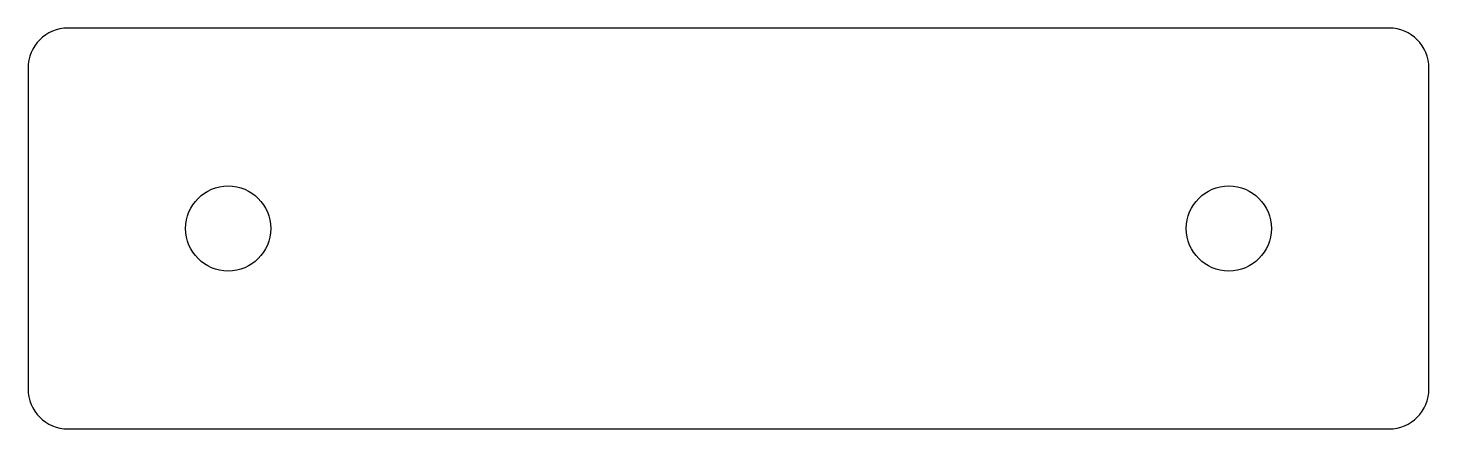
# Model space of a CAD drawing. Header units: inches. Extents: x 0 to 140, y 0 to 40.
import ezdxf

# ---------------------------------------------------------------- set-up
doc = ezdxf.new("R2010")
doc.units = ezdxf.units.IN
doc.header["$MEASUREMENT"] = 0

msp = doc.modelspace()

# ---------------------------------------------------------------- linework, layer by layer
for points in [[(136, 40), (4, 40)], [(0, 36), (0, 4)], [(140, 4), (140, 36)], [(4, 0), (136, 0)]]:
    msp.add_lwpolyline(points)
for centre in [(20, 20), (120, 20)]:
    msp.add_circle(centre, 4.25)
for centre, start, end in [((4, 36), 90, 180), ((136, 36), 0, 90), ((4, 4), 180, 270), ((136, 4), 270, 0)]:
    msp.add_arc(centre, 4, start, end)

doc.saveas('drawing.dxf')
